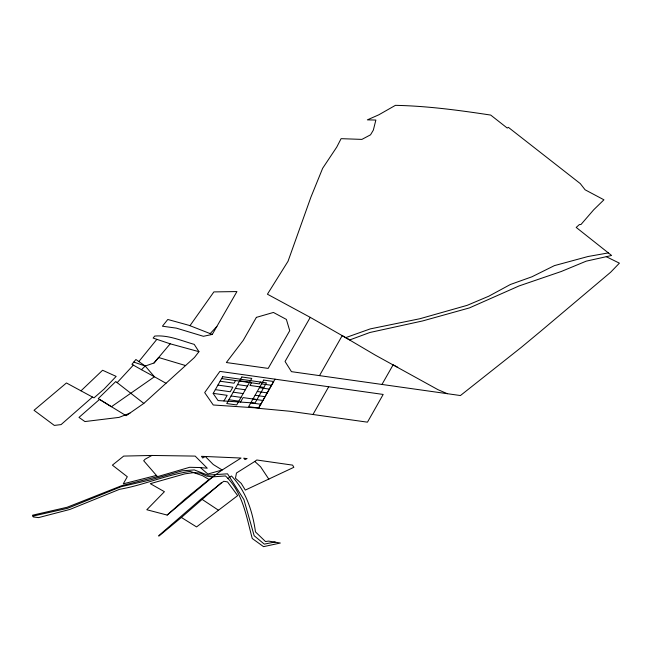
<?xml version="1.0" encoding="UTF-8"?>
<svg xmlns="http://www.w3.org/2000/svg" width="652" height="652" viewBox="0 0 652 652"><rect width="100%" height="100%" fill="white"/><g stroke="black" fill="none" stroke-linecap="round" stroke-linejoin="round"><path stroke-width="0.98" d="M274.989 379.187L258.469 408.315L289.643 411.225L367.459 422.17L383.18 394.444L219.887 371.387L204.679 392.602L213.253 404.99L258.624 408.054M312.96 414.509L328.69 386.758M223.954 400.964L227.157 395.332L213.22 393.36M235.559 380.54L234.052 383.197L220.115 381.224M240.523 402.088L243.074 397.59L256.969 399.554M251.485 382.781L249.969 385.446L263.864 387.41M260.441 382.048L259.382 383.898L221.623 378.576M319.496 375.625L342.21 335.625L375.177 355.055L437.948 389.66L447.288 393.686M381.966 384.452L393.14 364.802L397.728 367.28M310.262 317.361L285.063 361.485L291.444 371.656L460.426 395.544L521.217 347.418L541.111 330.898L610.639 272.243L619.4 263.163L606.278 256.692L586.189 261.167L561.315 271.476L519.106 285.926L469.375 307.923L422.569 320.955L369.847 332.504L349.725 339.937L310.262 317.361L267.426 294.207L288.037 261.265L310.89 197.214L322.65 168.289L336.75 147.099L341.102 138.664L361.893 139.398L370.532 134.825L373.335 130.139L375.87 120.049L367.361 119.862L378.796 114.817L395.414 105.347C427.329 105.974 459.114 110.278 490.712 115.078L507.248 128.069L508.332 127.319L580.288 183.603L585.105 189.797L603.939 199.805L593.711 209.781L580.973 224.508L579.375 224.573L576.197 227.426L611.584 255.462L606.278 256.692M212.267 334.427L189.153 325.372L167.792 319.472L162.429 326.204L176.366 328.135L203.408 336.302L212.267 334.427L236.937 291.566L213.88 291.909L189.968 325.698M198.95 351.681L170.188 343.808L153.122 338.086L154.703 336.073C168.444 334.851 181.305 340.711 194.214 344.362L198.95 351.681L194.475 357.467L143.823 403.401L126.138 415.715L98.256 398.608L115.754 381.55L143.823 403.401M138.835 361.558L156.871 339.342M165.983 383.254L154.434 376.766L145.225 366.033L135.909 359.513L131.916 364.313L141.443 369.7L145.225 366.033L154.011 362.993L170.188 343.808M154.011 362.993L158.64 357.508L185.657 365.568M117.156 382.651L133.35 365.12M210.14 333.669L216.88 326.416M80.995 390.833L102.584 370.255L116.162 376.4L104.067 389.105L93.994 397.867L66.439 382.968L34.026 410.287L54.312 425.414L61.076 424.599L92.486 397.052M221.207 482.798L181.386 517.468L158.803 536.164L158.68 535.699L200.906 499.179L223.742 481.282L227.532 481.909L237.678 495.61L196.562 526.93L181.386 517.468M227.735 478.552L231.484 476.001C246.203 491.152 252.568 511.527 255.494 531.918L265.486 541.551L268.616 541.095L280.319 543.034L263.538 546.653L252.251 538.503C246.35 516.571 242.78 492.219 225.47 475.944L212.919 476.84L206.505 476.115L200.58 473.173L193.897 472.578L184.899 473.849L150.31 483.662L164.418 491.698L146.798 509.742L167.156 515.072L184.826 499.269L209.064 479.481L222.161 470.01L241.036 458.046L201.476 456.327L202.723 458.022L205.315 456.49L213.261 464.509L222.161 470.01L207.866 474.028L200.376 467.565L189.642 467.288L157.499 476.653L121.851 485.618L67.066 507.28L32.6 515.194L33.26 516.954L38.533 517.615L69.846 509.457L119.593 489.302C143.636 485.194 166.089 474.827 190.188 471.404L202.43 475.658L209.064 479.481M167.156 515.072L212.919 476.84M254.802 461.461L256.774 459.994L292.609 465.129L293.84 467.313L245.307 490.1L241.224 483.401L235.453 478.218L236.464 473.01L254.802 461.461L260.58 466.759L268.86 479.204M200.376 467.565L207.255 468.209L195.168 456.098L151.851 455.455L145.143 459.187L143.693 460.736L157.499 476.653M129.944 413.148L119.063 417.386L84.923 421.559L78.998 417.402L99.552 399.399L111.41 406.734L154.434 376.766L141.443 369.7M345.707 337.638L370.271 328.893L419.994 318.706L467.166 305.34L488.747 296.228L510.402 284.484L531.91 276.798L554.428 265.617L588.022 256.513L608.349 252.903M156.439 475.43L123.277 483.825L127.303 476.734L112.397 465.145L123.693 456.082L151.851 455.455M32.942 516.107L67.547 508.315L121.117 486.702L150.131 479.978L182.234 470.826L194.296 469.921L207.678 475.112L227.532 473.817L243.913 499.587L254.182 535.74L264.296 544.127L275.152 541.959M239.675 380.792L249.626 382.194M261.566 383.889L271.517 385.291M237.524 384.582L247.475 385.992M259.414 387.679L269.357 389.089M217.923 385.087L232.845 387.198L230.262 391.754L215.339 389.643M235.364 388.38L245.315 389.782M257.255 391.477L267.206 392.879M233.212 392.17L243.163 393.58M255.103 395.267L265.054 396.677M231.061 395.968L241.004 397.37M252.943 399.057L262.895 400.467M228.901 399.757L238.852 401.167M250.792 402.854L260.743 404.264M133.774 362.072L145.225 366.033M202.096 499.375L218.518 510.255M222.682 376.701L213.155 393.482L218.061 400.564L254.981 403.058L266.44 382.895L222.682 376.701M241.835 376.995L226.749 403.547L236.7 404.957L251.786 378.404L241.835 376.995M263.726 380.092L248.632 406.644L258.583 408.054L273.669 381.502L263.726 380.092M256.375 317.369L243.229 340.368L226.358 362.528L268.184 368.404L289.732 330.678L286.375 319.415L273.424 312.455L256.375 317.369M246.872 458.617L244.997 459.562L243.734 458.177L246.872 458.617"/></g></svg>
